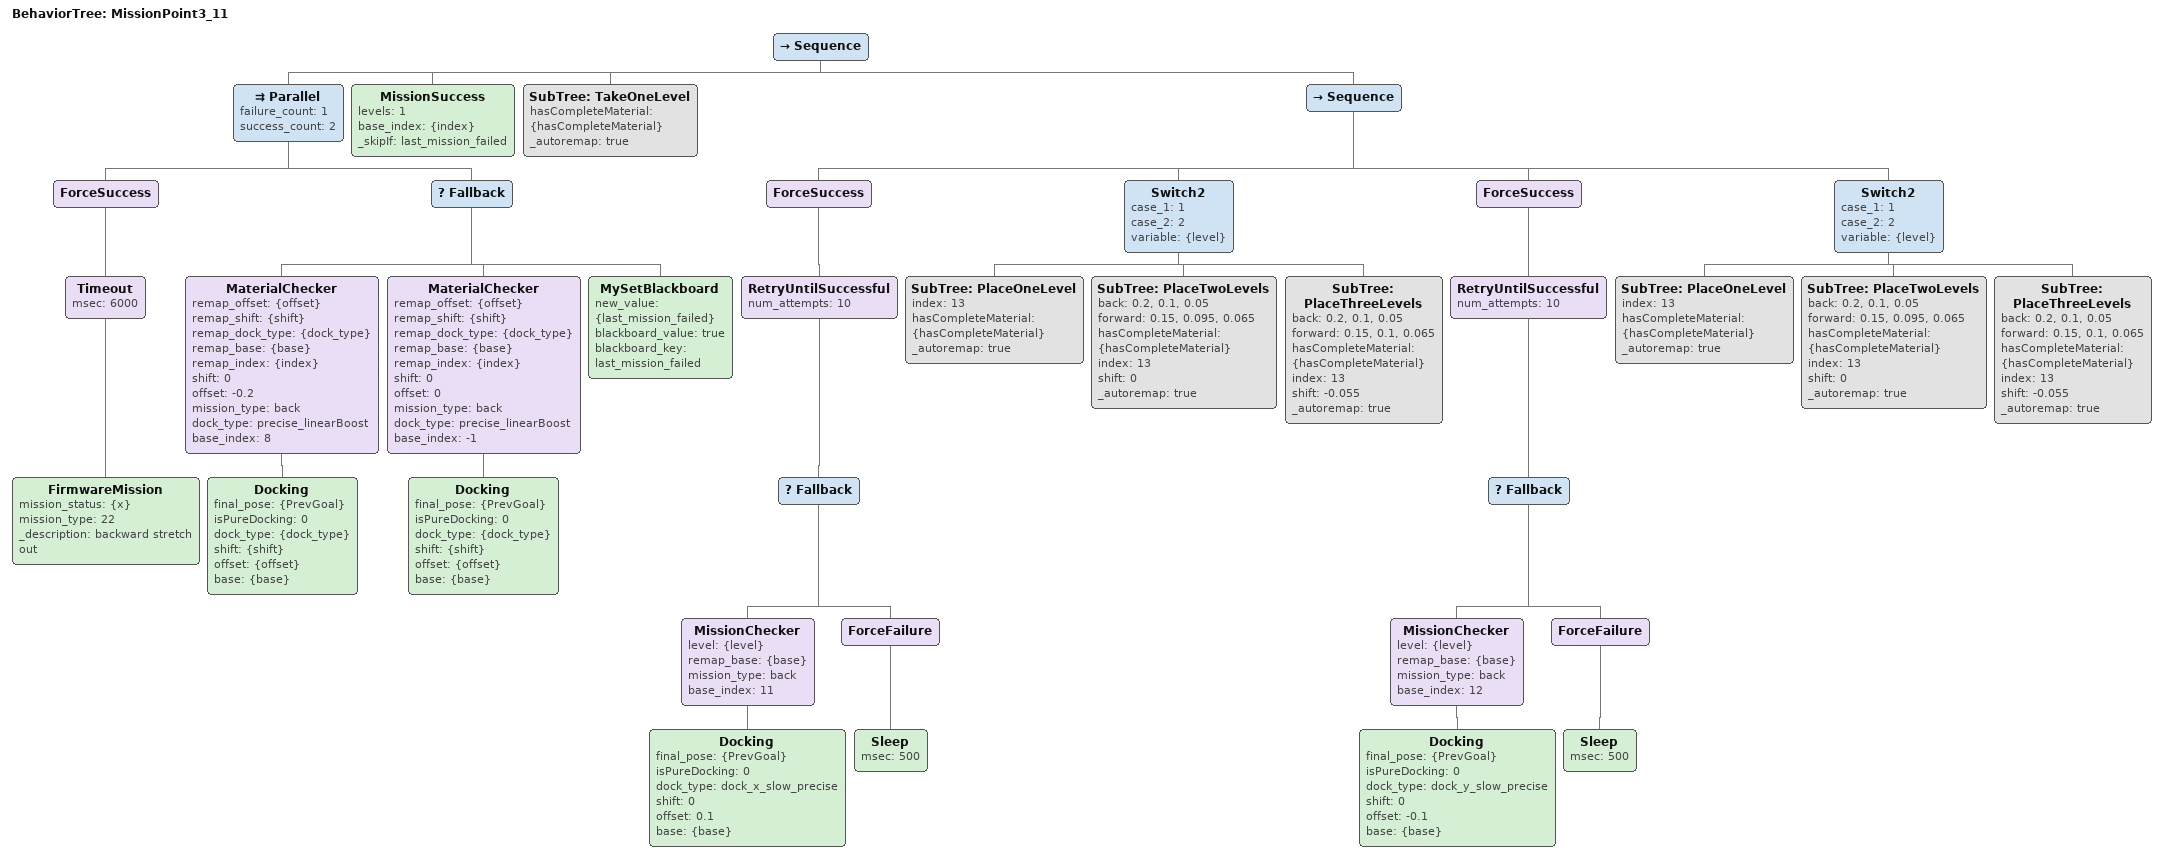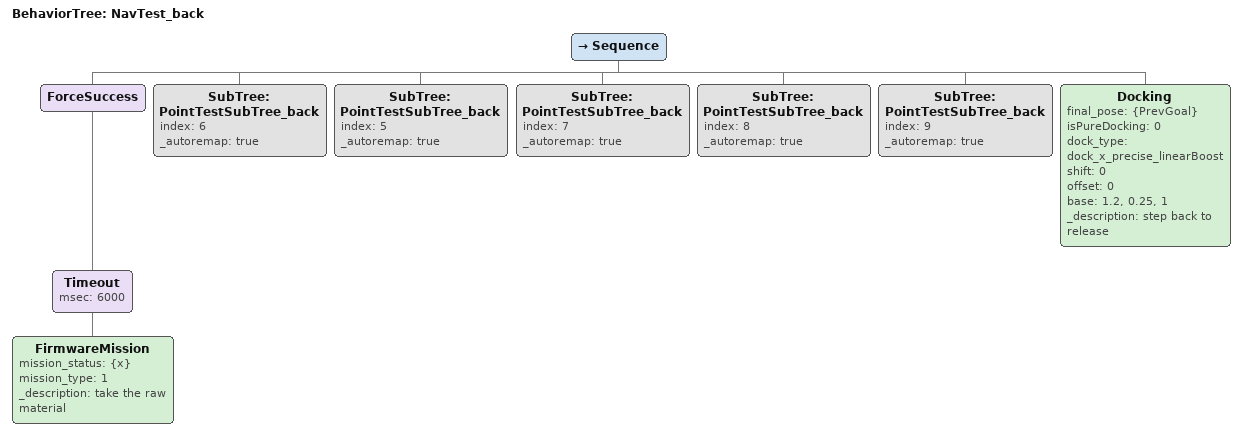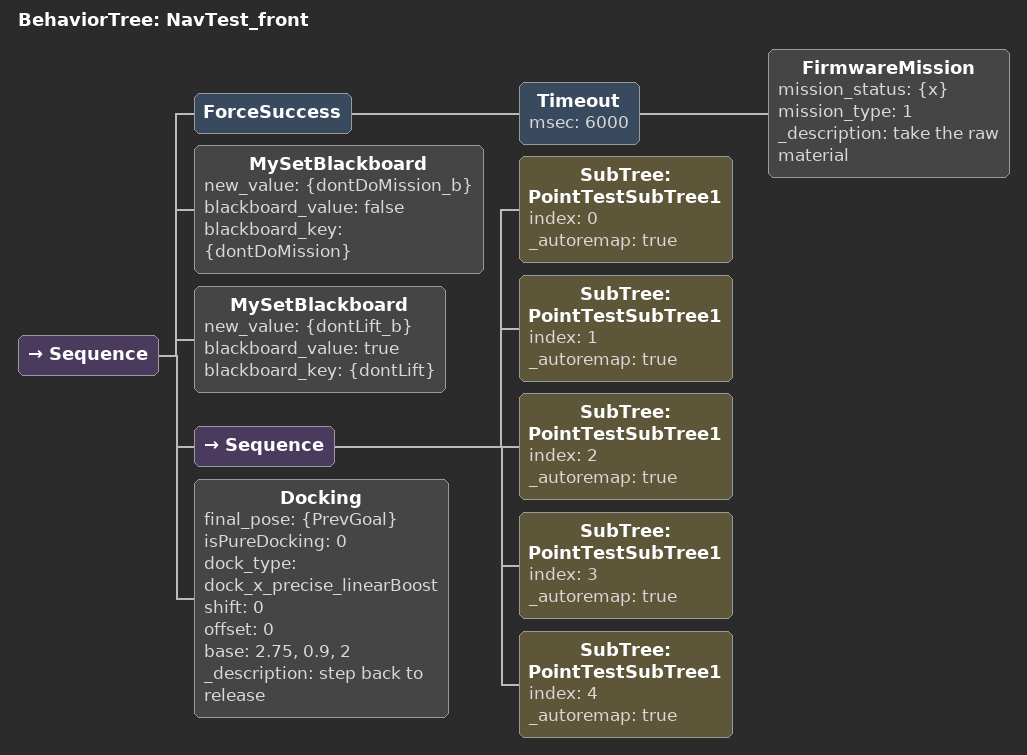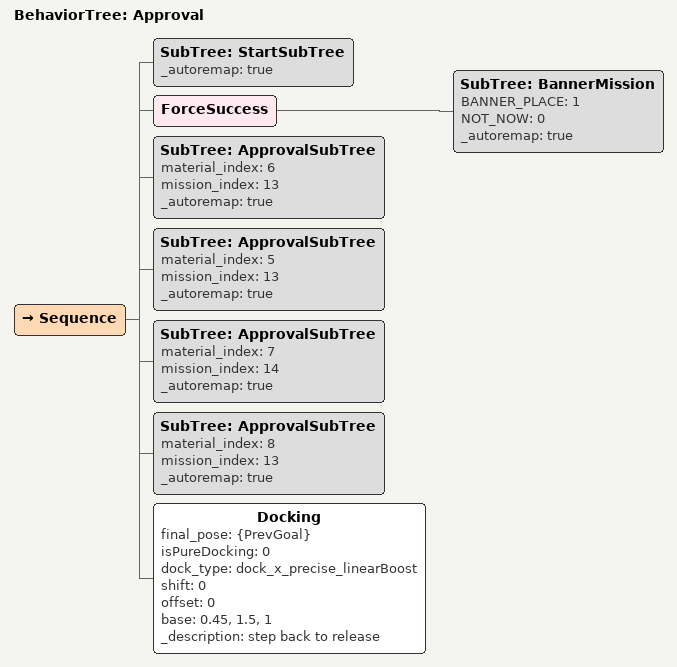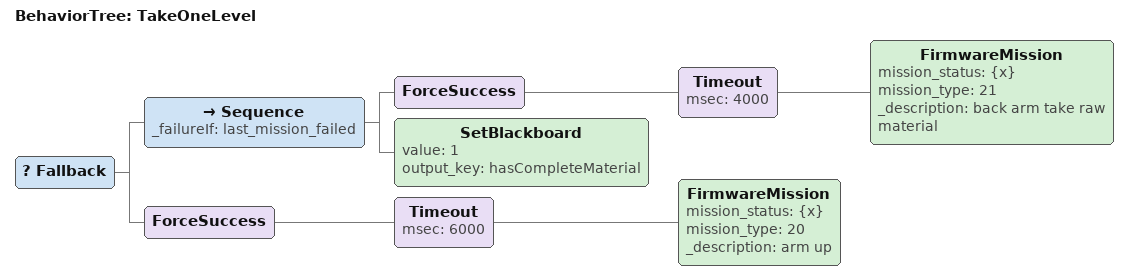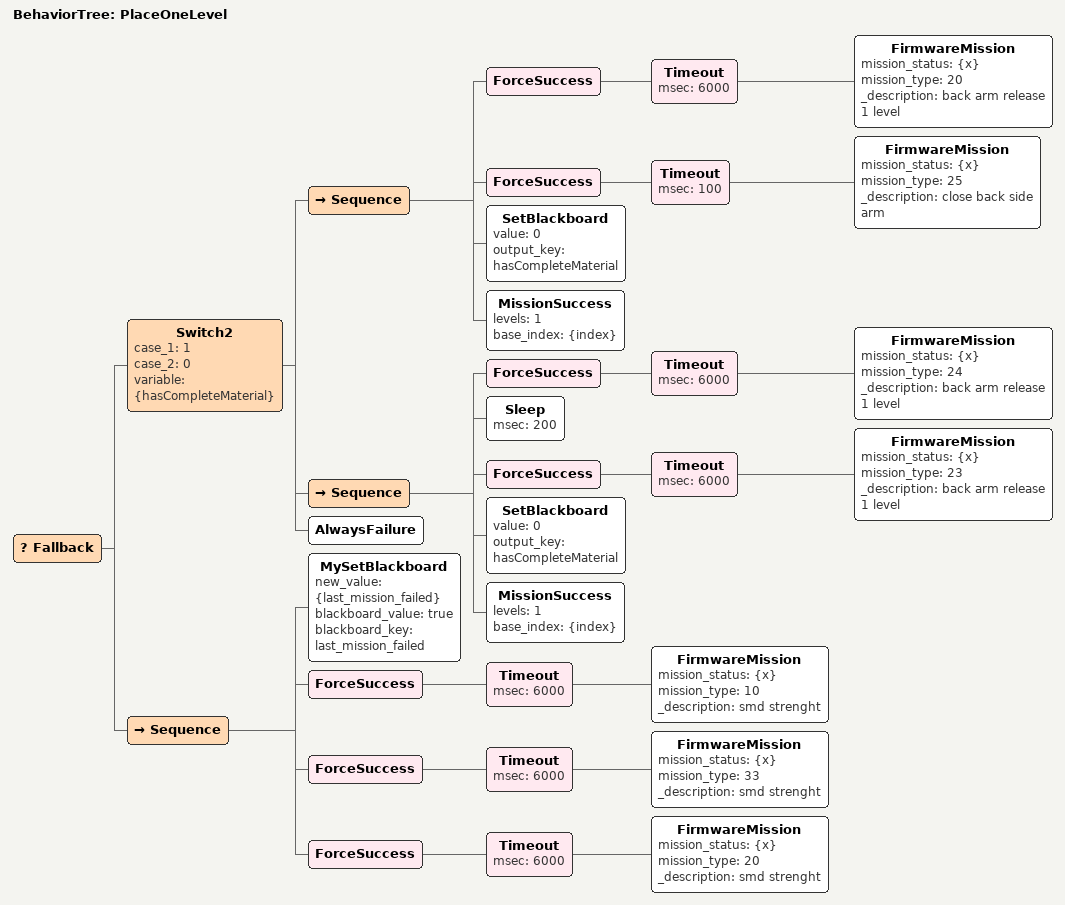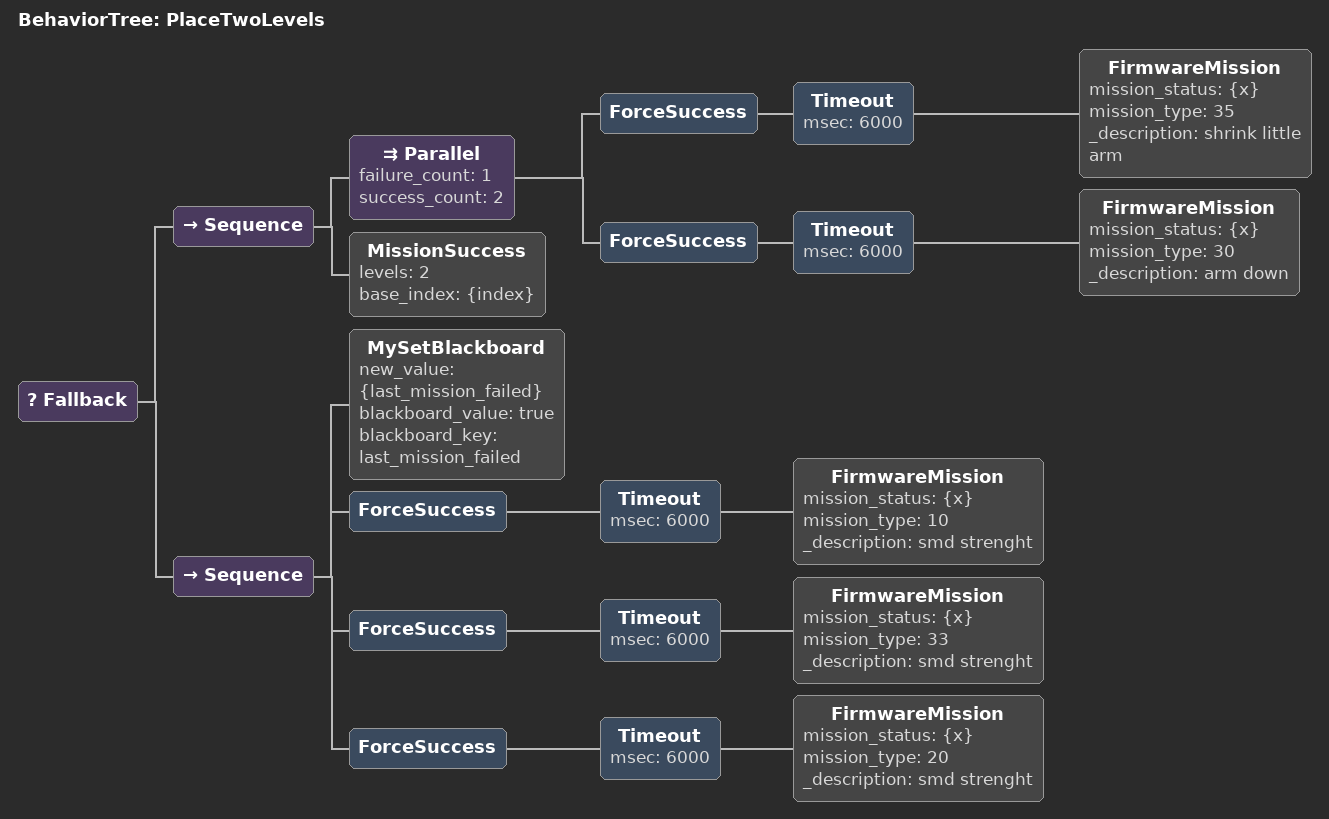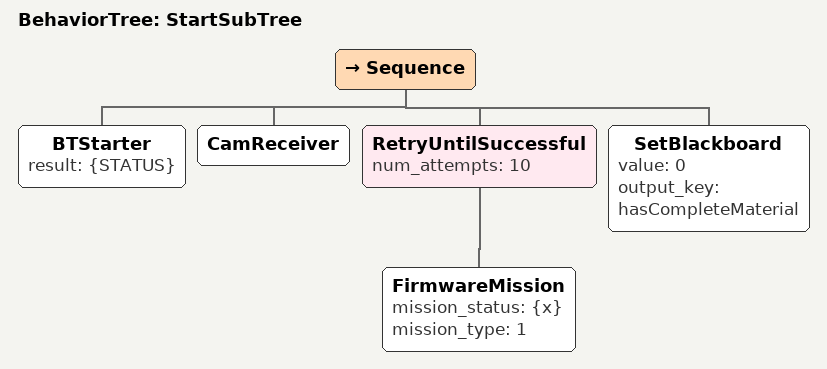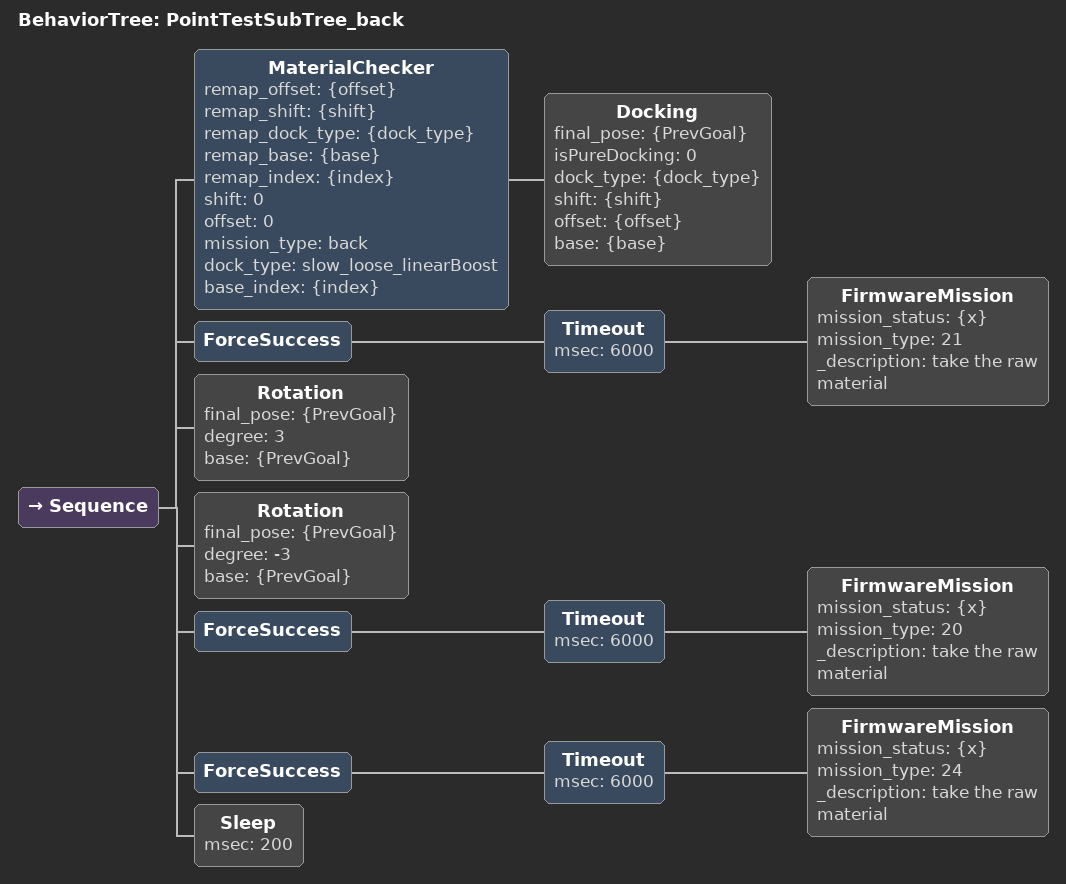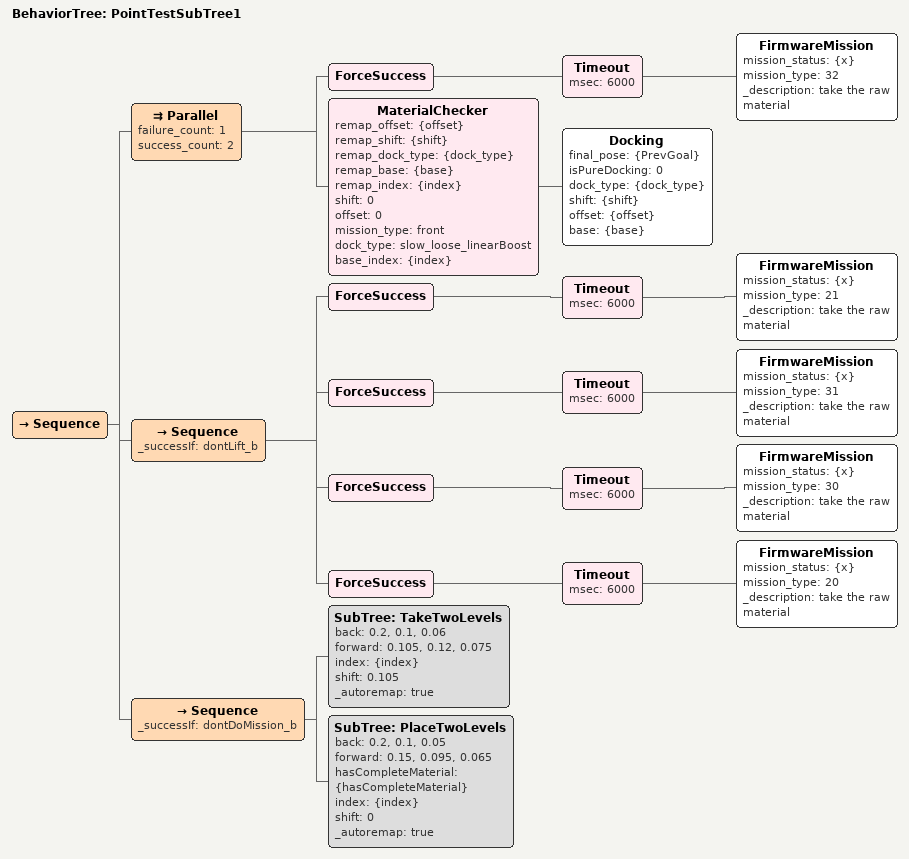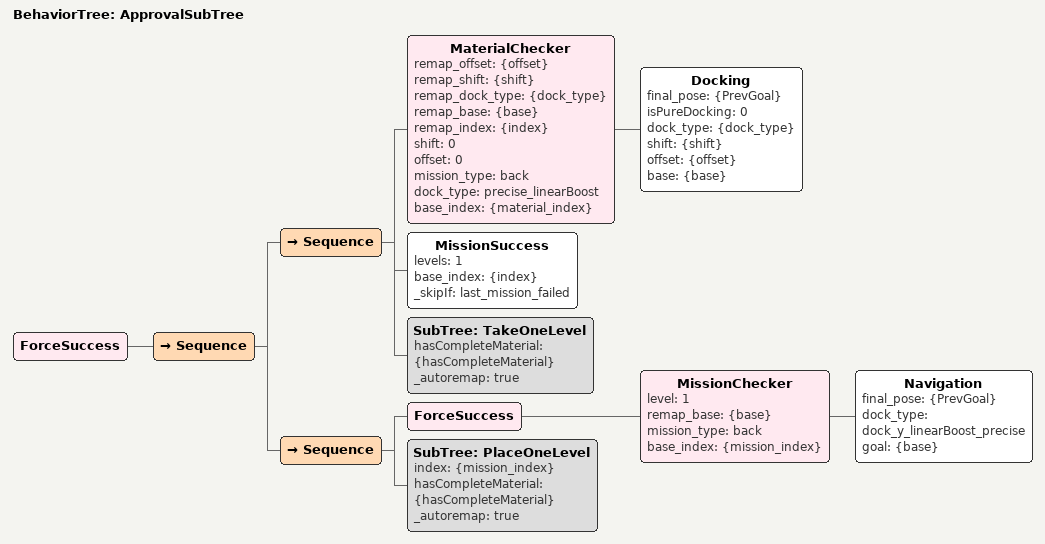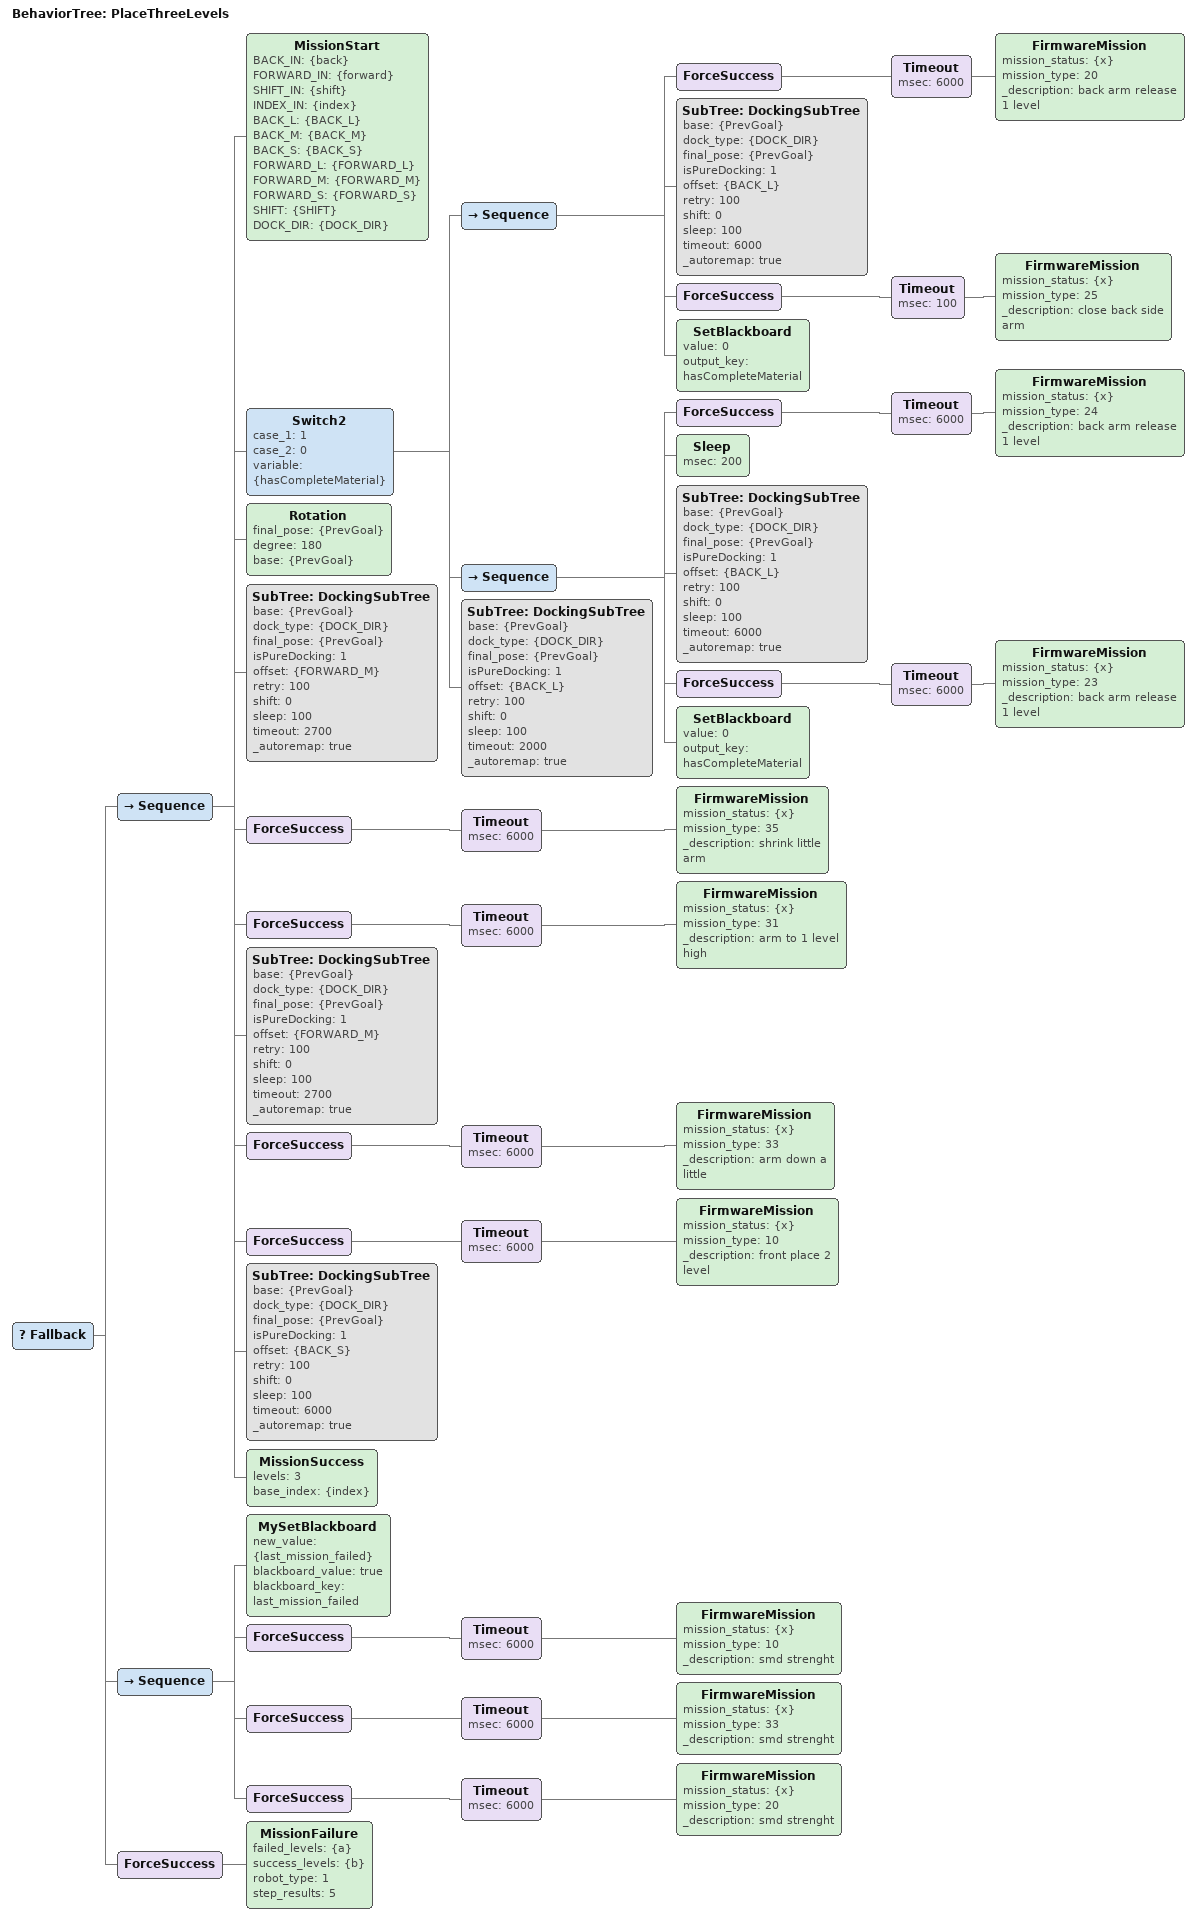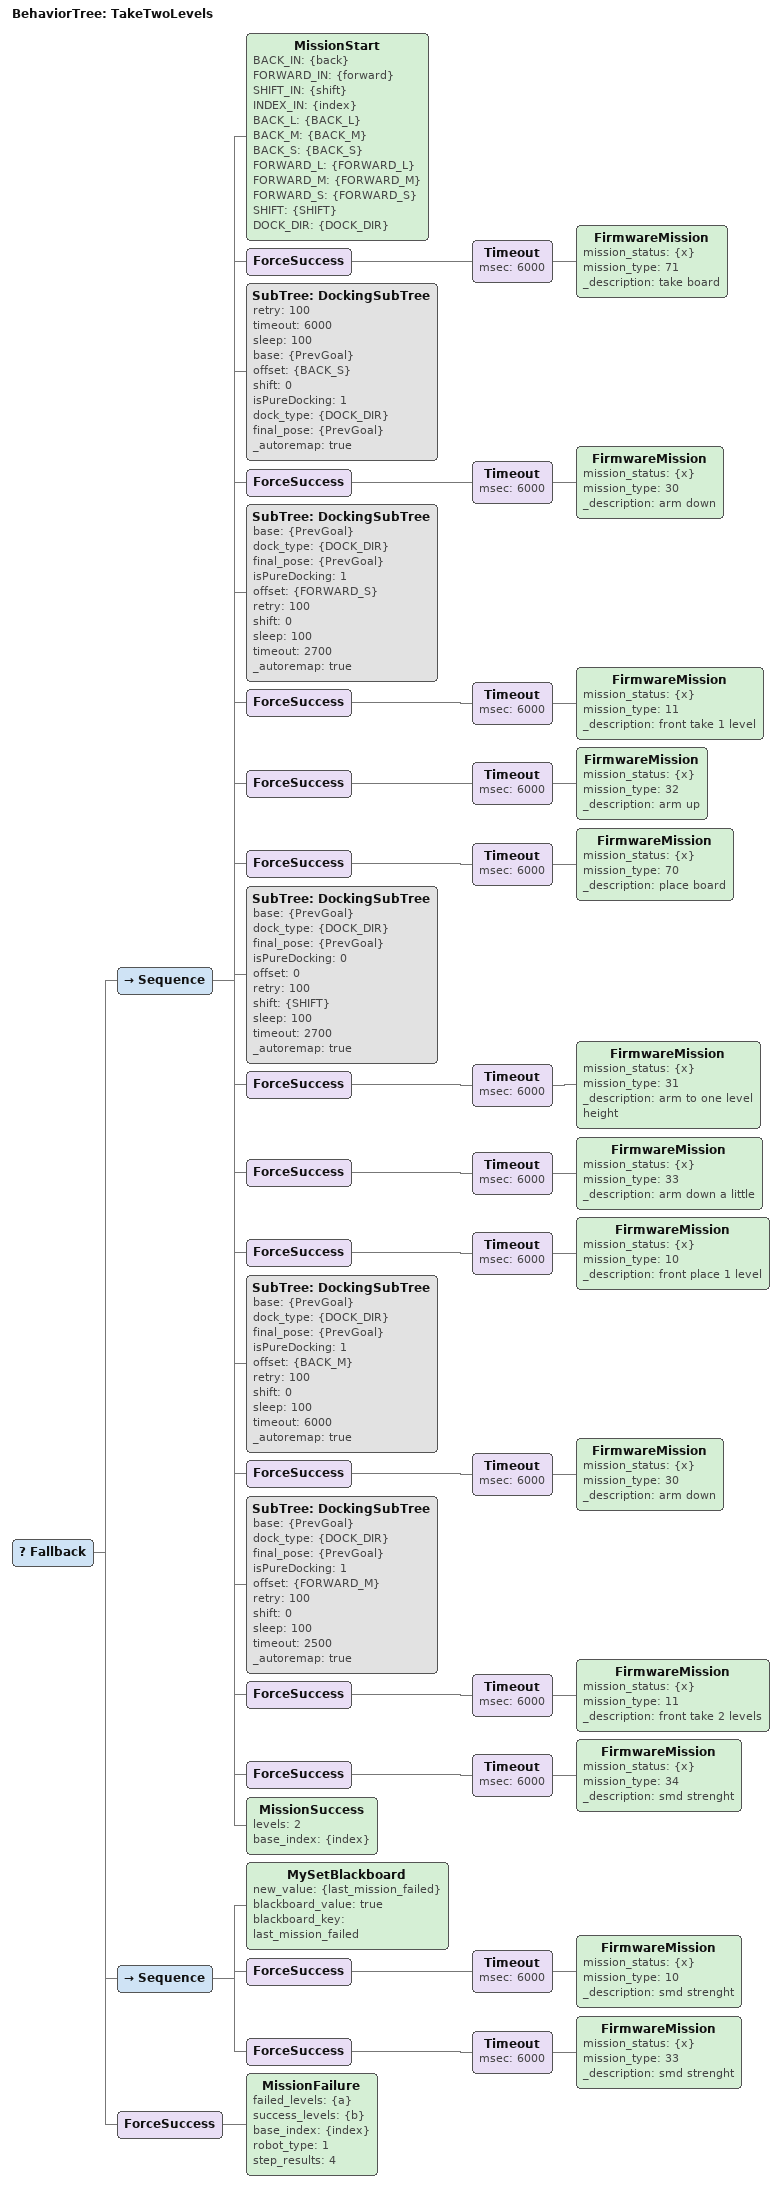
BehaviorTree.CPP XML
<BehaviorTree ID="MissionPoint3_11">
  <Sequence>
    <Parallel failure_count="1" success_count="2">
      <ForceSuccess>
        <Timeout msec="6000">
          <FirmwareMission mission_status="{x}" mission_type="22" _description="backward stretch out"/>
        </Timeout>
      </ForceSuccess>
      <Fallback>
        <MaterialChecker remap_offset="{offset}" remap_shift="{shift}" remap_dock_type="{dock_type}" remap_base="{base}" remap_index="{index}" shift="0" offset="-0.2" mission_type="back" dock_type="precise_linearBoost" base_index="8">
          <Docking final_pose="{PrevGoal}" isPureDocking="0" dock_type="{dock_type}" shift="{shift}" offset="{offset}" base="{base}"/>
        </MaterialChecker>
        <MaterialChecker remap_offset="{offset}" remap_shift="{shift}" remap_dock_type="{dock_type}" remap_base="{base}" remap_index="{index}" shift="0" offset="0" mission_type="back" dock_type="precise_linearBoost" base_index="-1">
          <Docking final_pose="{PrevGoal}" isPureDocking="0" dock_type="{dock_type}" shift="{shift}" offset="{offset}" base="{base}"/>
        </MaterialChecker>
        <MySetBlackboard new_value="{last_mission_failed}" blackboard_value="true" blackboard_key="last_mission_failed"/>
      </Fallback>
    </Parallel>
    <MissionSuccess levels="1" base_index="{index}" _skipIf="last_mission_failed"/>
    <SubTree ID="TakeOneLevel" hasCompleteMaterial="{hasCompleteMaterial}" _autoremap="true"/>
    <Sequence>
      <ForceSuccess>
        <RetryUntilSuccessful num_attempts="10">
          <Fallback>
            <MissionChecker level="{level}" remap_base="{base}" mission_type="back" base_index="11">
              <Docking final_pose="{PrevGoal}" isPureDocking="0" dock_type="dock_x_slow_precise" shift="0" offset="0.1" base="{base}"/>
            </MissionChecker>
            <ForceFailure>
              <Sleep msec="500"/>
            </ForceFailure>
          </Fallback>
        </RetryUntilSuccessful>
      </ForceSuccess>
      <Switch2 case_1="1" case_2="2" variable="{level}">
        <SubTree ID="PlaceOneLevel" index="13" hasCompleteMaterial="{hasCompleteMaterial}" _autoremap="true"/>
        <SubTree ID="PlaceTwoLevels" back="0.2, 0.1, 0.05" forward="0.15, 0.095, 0.065" hasCompleteMaterial="{hasCompleteMaterial}" index="13" shift="0" _autoremap="true"/>
        <SubTree ID="PlaceThreeLevels" back="0.2, 0.1, 0.05" forward="0.15, 0.1, 0.065" hasCompleteMaterial="{hasCompleteMaterial}" index="13" shift="-0.055" _autoremap="true"/>
      </Switch2>
      <ForceSuccess>
        <RetryUntilSuccessful num_attempts="10">
          <Fallback>
            <MissionChecker level="{level}" remap_base="{base}" mission_type="back" base_index="12">
              <Docking final_pose="{PrevGoal}" isPureDocking="0" dock_type="dock_y_slow_precise" shift="0" offset="-0.1" base="{base}"/>
            </MissionChecker>
            <ForceFailure>
              <Sleep msec="500"/>
            </ForceFailure>
          </Fallback>
        </RetryUntilSuccessful>
      </ForceSuccess>
      <Switch2 case_1="1" case_2="2" variable="{level}">
        <SubTree ID="PlaceOneLevel" index="13" hasCompleteMaterial="{hasCompleteMaterial}" _autoremap="true"/>
        <SubTree ID="PlaceTwoLevels" back="0.2, 0.1, 0.05" forward="0.15, 0.095, 0.065" hasCompleteMaterial="{hasCompleteMaterial}" index="13" shift="0" _autoremap="true"/>
        <SubTree ID="PlaceThreeLevels" back="0.2, 0.1, 0.05" forward="0.15, 0.1, 0.065" hasCompleteMaterial="{hasCompleteMaterial}" index="13" shift="-0.055" _autoremap="true"/>
      </Switch2>
    </Sequence>
  </Sequence>
</BehaviorTree>

<BehaviorTree ID="NavTest_back">
  <Sequence>
    <ForceSuccess>
      <Timeout msec="6000">
        <FirmwareMission mission_status="{x}" mission_type="1" _description="take the raw material"/>
      </Timeout>
    </ForceSuccess> -->
    <SubTree ID="PointTestSubTree_back" index="6" _autoremap="true"/>
    <SubTree ID="PointTestSubTree_back" index="5" _autoremap="true"/>
    <SubTree ID="PointTestSubTree_back" index="7" _autoremap="true"/>
    <SubTree ID="PointTestSubTree_back" index="8" _autoremap="true"/>
    <SubTree ID="PointTestSubTree_back" index="9" _autoremap="true"/>
    <Docking final_pose="{PrevGoal}" isPureDocking="0" dock_type="dock_x_precise_linearBoost" shift="0" offset="0" base="1.2, 0.25, 1" _description="step back to release"/>
  </Sequence>
</BehaviorTree>

<BehaviorTree ID="NavTest_front">
  <Sequence>
    <ForceSuccess>
      <Timeout msec="6000">
        <FirmwareMission mission_status="{x}" mission_type="1" _description="take the raw material"/>
      </Timeout>
    </ForceSuccess>
    <MySetBlackboard new_value="{dontDoMission_b}" blackboard_value="false" blackboard_key="{dontDoMission}"/>
    <MySetBlackboard new_value="{dontLift_b}" blackboard_value="true" blackboard_key="{dontLift}"/>
    <Sequence>
      <SubTree ID="PointTestSubTree1" index="0" _autoremap="true"/>
      <SubTree ID="PointTestSubTree1" index="1" _autoremap="true"/>
      <SubTree ID="PointTestSubTree1" index="2" _autoremap="true"/>
      <SubTree ID="PointTestSubTree1" index="3" _autoremap="true"/>
      <SubTree ID="PointTestSubTree1" index="4" _autoremap="true"/>
    </Sequence>
    <Docking final_pose="{PrevGoal}" isPureDocking="0" dock_type="dock_x_precise_linearBoost" shift="0" offset="0" base="2.75, 0.9, 2" _description="step back to release"/>
  </Sequence>
</BehaviorTree>

<BehaviorTree ID="Approval">
  <Sequence>
    <SubTree ID="StartSubTree" _autoremap="true"/>
    <ForceSuccess>
      <SubTree ID="BannerMission" BANNER_PLACE="1" NOT_NOW="0" _autoremap="true"/>
    </ForceSuccess>
    <SubTree ID="ApprovalSubTree" material_index="6" mission_index="13" _autoremap="true"/>
    <SubTree ID="ApprovalSubTree" material_index="5" mission_index="13" _autoremap="true"/>
    <SubTree ID="ApprovalSubTree" material_index="7" mission_index="14" _autoremap="true"/>
    <SubTree ID="ApprovalSubTree" material_index="8" mission_index="13" _autoremap="true"/>
    <Docking final_pose="{PrevGoal}" isPureDocking="0" dock_type="dock_x_precise_linearBoost" shift="0" offset="0" base="0.45, 1.5, 1" _description="step back to release"/>
  </Sequence>
</BehaviorTree>

<BehaviorTree ID="TakeOneLevel">
  <Fallback>
    <Sequence _failureIf="last_mission_failed">
      <ForceSuccess>
        <Timeout msec="4000">
          <FirmwareMission mission_status="{x}" mission_type="21" _description="back arm take raw material"/>
        </Timeout>
      </ForceSuccess>
      <SetBlackboard value="1" output_key="hasCompleteMaterial"/>
    </Sequence>
    <ForceSuccess>
      <Timeout msec="6000">
        <FirmwareMission mission_status="{x}" mission_type="20" _description="arm up"/>
      </Timeout>
    </ForceSuccess>
  </Fallback>
</BehaviorTree>

<BehaviorTree ID="PlaceOneLevel">
  <Fallback>
    <Switch2 case_1="1" case_2="0" variable="{hasCompleteMaterial}">
      <Sequence>
        <ForceSuccess>
          <Timeout msec="6000">
            <FirmwareMission mission_status="{x}" mission_type="20" _description="back arm release 1 level"/>
          </Timeout>
        </ForceSuccess>
        <ForceSuccess>
          <Timeout msec="100">
            <FirmwareMission mission_status="{x}" mission_type="25" _description="close back side arm"/>
          </Timeout>
        </ForceSuccess>
        <SetBlackboard value="0" output_key="hasCompleteMaterial"/>
        <MissionSuccess levels="1" base_index="{index}"/>
      </Sequence>
      <Sequence>
        <ForceSuccess>
          <Timeout msec="6000">
            <FirmwareMission mission_status="{x}" mission_type="24" _description="back arm release 1 level"/>
          </Timeout>
        </ForceSuccess>
        <Sleep msec="200"/>
        <ForceSuccess>
          <Timeout msec="6000">
            <FirmwareMission mission_status="{x}" mission_type="23" _description="back arm release 1 level"/>
          </Timeout>
        </ForceSuccess>
        <SetBlackboard value="0" output_key="hasCompleteMaterial"/>
        <MissionSuccess levels="1" base_index="{index}"/>
      </Sequence>
      <AlwaysFailure/>
    </Switch2>
    <Sequence>
      <MySetBlackboard new_value="{last_mission_failed}" blackboard_value="true" blackboard_key="last_mission_failed"/>
      <ForceSuccess>
        <Timeout msec="6000">
          <FirmwareMission mission_status="{x}" mission_type="10" _description="smd strenght"/>
        </Timeout>
      </ForceSuccess>
      <ForceSuccess>
        <Timeout msec="6000">
          <FirmwareMission mission_status="{x}" mission_type="33" _description="smd strenght"/>
        </Timeout>
      </ForceSuccess>
      <ForceSuccess>
        <Timeout msec="6000">
          <FirmwareMission mission_status="{x}" mission_type="20" _description="smd strenght"/>
        </Timeout>
      </ForceSuccess>
    </Sequence>
  </Fallback>
</BehaviorTree>

<BehaviorTree ID="PlaceTwoLevels">
  <Fallback>
    <Sequence>
      <Parallel failure_count="1" success_count="2">
        <ForceSuccess>
          <Timeout msec="6000">
            <FirmwareMission mission_status="{x}" mission_type="35" _description="shrink little arm"/>
          </Timeout>
        </ForceSuccess>
        <ForceSuccess>
          <Timeout msec="6000">
            <FirmwareMission mission_status="{x}" mission_type="30" _description="arm down"/>
          </Timeout>
        </ForceSuccess>
      </Parallel>
      <MissionSuccess levels="2" base_index="{index}"/>
    </Sequence>
    <Sequence>
      <MySetBlackboard new_value="{last_mission_failed}" blackboard_value="true" blackboard_key="last_mission_failed"/>
      <ForceSuccess>
        <Timeout msec="6000">
          <FirmwareMission mission_status="{x}" mission_type="10" _description="smd strenght"/>
        </Timeout>
      </ForceSuccess>
      <ForceSuccess>
        <Timeout msec="6000">
          <FirmwareMission mission_status="{x}" mission_type="33" _description="smd strenght"/>
        </Timeout>
      </ForceSuccess>
      <ForceSuccess>
        <Timeout msec="6000">
          <FirmwareMission mission_status="{x}" mission_type="20" _description="smd strenght"/>
        </Timeout>
      </ForceSuccess>
    </Sequence>
  </Fallback>
</BehaviorTree>

<BehaviorTree ID="StartSubTree">
  <Sequence>
    <BTStarter result="{STATUS}"/>
    <CamReceiver/>
    <RetryUntilSuccessful num_attempts="10">
      <FirmwareMission mission_status="{x}" mission_type="1"/>
    </RetryUntilSuccessful>
    <SetBlackboard value="0" output_key="hasCompleteMaterial"/>
  </Sequence>
</BehaviorTree>

<BehaviorTree ID="PointTestSubTree_back">
  <Sequence>
    <MaterialChecker remap_offset="{offset}" remap_shift="{shift}" remap_dock_type="{dock_type}" remap_base="{base}" remap_index="{index}" shift="0" offset="0" mission_type="back" dock_type="slow_loose_linearBoost" base_index="{index}">
      <Docking final_pose="{PrevGoal}" isPureDocking="0" dock_type="{dock_type}" shift="{shift}" offset="{offset}" base="{base}"/>
    </MaterialChecker>
    <ForceSuccess>
      <Timeout msec="6000">
        <FirmwareMission mission_status="{x}" mission_type="21" _description="take the raw material"/>
      </Timeout>
    </ForceSuccess>
    <Rotation final_pose="{PrevGoal}" degree="3" base="{PrevGoal}"/>
    <Rotation final_pose="{PrevGoal}" degree="-3" base="{PrevGoal}"/>
    <ForceSuccess>
      <Timeout msec="6000">
        <FirmwareMission mission_status="{x}" mission_type="20" _description="take the raw material"/>
      </Timeout>
    </ForceSuccess>
    <ForceSuccess>
      <Timeout msec="6000">
        <FirmwareMission mission_status="{x}" mission_type="24" _description="take the raw material"/>
      </Timeout>
    </ForceSuccess>
    <Sleep msec="200"/>
  </Sequence>
</BehaviorTree>

<BehaviorTree ID="PointTestSubTree1">
  <Sequence>
    <Parallel failure_count="1" success_count="2">
      <ForceSuccess>
        <Timeout msec="6000">
          <FirmwareMission mission_status="{x}" mission_type="32" _description="take the raw material"/>
        </Timeout>
      </ForceSuccess>
      <MaterialChecker remap_offset="{offset}" remap_shift="{shift}" remap_dock_type="{dock_type}" remap_base="{base}" remap_index="{index}" shift="0" offset="0" mission_type="front" dock_type="slow_loose_linearBoost" base_index="{index}">
        <Docking final_pose="{PrevGoal}" isPureDocking="0" dock_type="{dock_type}" shift="{shift}" offset="{offset}" base="{base}"/>
      </MaterialChecker>
    </Parallel>
    <Sequence _successIf="dontLift_b">
      <ForceSuccess>
        <Timeout msec="6000">
          <FirmwareMission mission_status="{x}" mission_type="21" _description="take the raw material"/>
        </Timeout>
      </ForceSuccess>
      <ForceSuccess>
        <Timeout msec="6000">
          <FirmwareMission mission_status="{x}" mission_type="31" _description="take the raw material"/>
        </Timeout>
      </ForceSuccess>
      <ForceSuccess>
        <Timeout msec="6000">
          <FirmwareMission mission_status="{x}" mission_type="30" _description="take the raw material"/>
        </Timeout>
      </ForceSuccess>
      <ForceSuccess>
        <Timeout msec="6000">
          <FirmwareMission mission_status="{x}" mission_type="20" _description="take the raw material"/>
        </Timeout>
      </ForceSuccess>
    </Sequence>
    <Sequence _successIf="dontDoMission_b">
      <SubTree ID="TakeTwoLevels" back="0.2, 0.1, 0.06" forward="0.105, 0.12, 0.075" index="{index}" shift="0.105" _autoremap="true"/>
      <SubTree ID="PlaceTwoLevels" back="0.2, 0.1, 0.05" forward="0.15, 0.095, 0.065" hasCompleteMaterial="{hasCompleteMaterial}" index="{index}" shift="0" _autoremap="true"/>
    </Sequence>
  </Sequence>
</BehaviorTree>

<BehaviorTree ID="ApprovalSubTree">
  <ForceSuccess>
    <Sequence>
      <Sequence>
        <MaterialChecker remap_offset="{offset}" remap_shift="{shift}" remap_dock_type="{dock_type}" remap_base="{base}" remap_index="{index}" shift="0" offset="0" mission_type="back" dock_type="precise_linearBoost" base_index="{material_index}">
          <Docking final_pose="{PrevGoal}" isPureDocking="0" dock_type="{dock_type}" shift="{shift}" offset="{offset}" base="{base}"/>
        </MaterialChecker>
        <MissionSuccess levels="1" base_index="{index}" _skipIf="last_mission_failed"/>
        <SubTree ID="TakeOneLevel" hasCompleteMaterial="{hasCompleteMaterial}" _autoremap="true"/>
      </Sequence>
      <Sequence>
        <ForceSuccess>
          <MissionChecker level="1" remap_base="{base}" mission_type="back" base_index="{mission_index}">
            <Navigation final_pose="{PrevGoal}" dock_type="dock_y_linearBoost_precise" goal="{base}"/>
          </MissionChecker>
        </ForceSuccess>
        <SubTree ID="PlaceOneLevel" index="{mission_index}" hasCompleteMaterial="{hasCompleteMaterial}" _autoremap="true"/>
      </Sequence>
    </Sequence>
  </ForceSuccess>
</BehaviorTree>

<BehaviorTree ID="PlaceThreeLevels">
  <Fallback>
    <Sequence>
      <MissionStart BACK_IN="{back}" FORWARD_IN="{forward}" SHIFT_IN="{shift}" INDEX_IN="{index}" BACK_L="{BACK_L}" BACK_M="{BACK_M}" BACK_S="{BACK_S}" FORWARD_L="{FORWARD_L}" FORWARD_M="{FORWARD_M}" FORWARD_S="{FORWARD_S}" SHIFT="{SHIFT}" DOCK_DIR="{DOCK_DIR}"/>
      <Switch2 case_1="1" case_2="0" variable="{hasCompleteMaterial}">
        <Sequence>
          <ForceSuccess>
            <Timeout msec="6000">
              <FirmwareMission mission_status="{x}" mission_type="20" _description="back arm release 1 level"/>
            </Timeout>
          </ForceSuccess>
          <SubTree ID="DockingSubTree" base="{PrevGoal}" dock_type="{DOCK_DIR}" final_pose="{PrevGoal}" isPureDocking="1" offset="{BACK_L}" retry="100" shift="0" sleep="100" timeout="6000" _autoremap="true"/>
          <ForceSuccess>
            <Timeout msec="100">
              <FirmwareMission mission_status="{x}" mission_type="25" _description="close back side arm"/>
            </Timeout>
          </ForceSuccess>
          <SetBlackboard value="0" output_key="hasCompleteMaterial"/>
        </Sequence>
        <Sequence>
          <ForceSuccess>
            <Timeout msec="6000">
              <FirmwareMission mission_status="{x}" mission_type="24" _description="back arm release 1 level"/>
            </Timeout>
          </ForceSuccess>
          <Sleep msec="200"/>
          <SubTree ID="DockingSubTree" base="{PrevGoal}" dock_type="{DOCK_DIR}" final_pose="{PrevGoal}" isPureDocking="1" offset="{BACK_L}" retry="100" shift="0" sleep="100" timeout="6000" _autoremap="true"/>
          <ForceSuccess>
            <Timeout msec="6000">
              <FirmwareMission mission_status="{x}" mission_type="23" _description="back arm release 1 level"/>
            </Timeout>
          </ForceSuccess>
          <SetBlackboard value="0" output_key="hasCompleteMaterial"/>
        </Sequence>
        <SubTree ID="DockingSubTree" base="{PrevGoal}" dock_type="{DOCK_DIR}" final_pose="{PrevGoal}" isPureDocking="1" offset="{BACK_L}" retry="100" shift="0" sleep="100" timeout="2000" _autoremap="true"/>
      </Switch2>
      <Rotation final_pose="{PrevGoal}" degree="180" base="{PrevGoal}"/>
      <SubTree ID="DockingSubTree" base="{PrevGoal}" dock_type="{DOCK_DIR}" final_pose="{PrevGoal}" isPureDocking="1" offset="{FORWARD_M}" retry="100" shift="0" sleep="100" timeout="2700" _autoremap="true"/>
      <ForceSuccess>
        <Timeout msec="6000">
          <FirmwareMission mission_status="{x}" mission_type="35" _description="shrink little arm"/>
        </Timeout>
      </ForceSuccess>
      <ForceSuccess>
        <Timeout msec="6000">
          <FirmwareMission mission_status="{x}" mission_type="31" _description="arm to 1 level high"/>
        </Timeout>
      </ForceSuccess>
      <SubTree ID="DockingSubTree" base="{PrevGoal}" dock_type="{DOCK_DIR}" final_pose="{PrevGoal}" isPureDocking="1" offset="{FORWARD_M}" retry="100" shift="0" sleep="100" timeout="2700" _autoremap="true"/>
      <ForceSuccess>
        <Timeout msec="6000">
          <FirmwareMission mission_status="{x}" mission_type="33" _description="arm down a little"/>
        </Timeout>
      </ForceSuccess>
      <ForceSuccess>
        <Timeout msec="6000">
          <FirmwareMission mission_status="{x}" mission_type="10" _description="front place 2 level"/>
        </Timeout>
      </ForceSuccess>
      <SubTree ID="DockingSubTree" base="{PrevGoal}" dock_type="{DOCK_DIR}" final_pose="{PrevGoal}" isPureDocking="1" offset="{BACK_S}" retry="100" shift="0" sleep="100" timeout="6000" _autoremap="true"/>
      <MissionSuccess levels="3" base_index="{index}"/>
    </Sequence>
    <Sequence>
      <MySetBlackboard new_value="{last_mission_failed}" blackboard_value="true" blackboard_key="last_mission_failed"/>
      <ForceSuccess>
        <Timeout msec="6000">
          <FirmwareMission mission_status="{x}" mission_type="10" _description="smd strenght"/>
        </Timeout>
      </ForceSuccess>
      <ForceSuccess>
        <Timeout msec="6000">
          <FirmwareMission mission_status="{x}" mission_type="33" _description="smd strenght"/>
        </Timeout>
      </ForceSuccess>
      <ForceSuccess>
        <Timeout msec="6000">
          <FirmwareMission mission_status="{x}" mission_type="20" _description="smd strenght"/>
        </Timeout>
      </ForceSuccess>
    </Sequence>
    <ForceSuccess>
      <MissionFailure failed_levels="{a}" success_levels="{b}" robot_type="1" step_results="5"/>
    </ForceSuccess>
  </Fallback>
</BehaviorTree>

<BehaviorTree ID="TakeTwoLevels">
  <Fallback>
    <Sequence>
      <MissionStart BACK_IN="{back}" FORWARD_IN="{forward}" SHIFT_IN="{shift}" INDEX_IN="{index}" BACK_L="{BACK_L}" BACK_M="{BACK_M}" BACK_S="{BACK_S}" FORWARD_L="{FORWARD_L}" FORWARD_M="{FORWARD_M}" FORWARD_S="{FORWARD_S}" SHIFT="{SHIFT}" DOCK_DIR="{DOCK_DIR}"/>
      <ForceSuccess>
        <Timeout msec="6000">
          <FirmwareMission mission_status="{x}" mission_type="71" _description="take board"/>
        </Timeout>
      </ForceSuccess>
      <SubTree ID="DockingSubTree" retry="100" timeout="6000" sleep="100" base="{PrevGoal}" offset="{BACK_S}" shift="0" isPureDocking="1" dock_type="{DOCK_DIR}" final_pose="{PrevGoal}" _autoremap="true"/>
      <ForceSuccess>
        <Timeout msec="6000">
          <FirmwareMission mission_status="{x}" mission_type="30" _description="arm down"/>
        </Timeout>
      </ForceSuccess>
      <SubTree ID="DockingSubTree" base="{PrevGoal}" dock_type="{DOCK_DIR}" final_pose="{PrevGoal}" isPureDocking="1" offset="{FORWARD_S}" retry="100" shift="0" sleep="100" timeout="2700" _autoremap="true"/>
      <ForceSuccess>
        <Timeout msec="6000">
          <FirmwareMission mission_status="{x}" mission_type="11" _description="front take 1 level"/>
        </Timeout>
      </ForceSuccess>
      <ForceSuccess>
        <Timeout msec="6000">
          <FirmwareMission mission_status="{x}" mission_type="32" _description="arm up"/>
        </Timeout>
      </ForceSuccess>
      <ForceSuccess>
        <Timeout msec="6000">
          <FirmwareMission mission_status="{x}" mission_type="70" _description="place board"/>
        </Timeout>
      </ForceSuccess>
      <SubTree ID="DockingSubTree" base="{PrevGoal}" dock_type="{DOCK_DIR}" final_pose="{PrevGoal}" isPureDocking="0" offset="0" retry="100" shift="{SHIFT}" sleep="100" timeout="2700" _autoremap="true"/>
      <ForceSuccess>
        <Timeout msec="6000">
          <FirmwareMission mission_status="{x}" mission_type="31" _description="arm to one level height"/>
        </Timeout>
      </ForceSuccess>
      <ForceSuccess>
        <Timeout msec="6000">
          <FirmwareMission mission_status="{x}" mission_type="33" _description="arm down a little"/>
        </Timeout>
      </ForceSuccess>
      <ForceSuccess>
        <Timeout msec="6000">
          <FirmwareMission mission_status="{x}" mission_type="10" _description="front place 1 level"/>
        </Timeout>
      </ForceSuccess>
      <SubTree ID="DockingSubTree" base="{PrevGoal}" dock_type="{DOCK_DIR}" final_pose="{PrevGoal}" isPureDocking="1" offset="{BACK_M}" retry="100" shift="0" sleep="100" timeout="6000" _autoremap="true"/>
      <ForceSuccess>
        <Timeout msec="6000">
          <FirmwareMission mission_status="{x}" mission_type="30" _description="arm down"/>
        </Timeout>
      </ForceSuccess>
      <SubTree ID="DockingSubTree" base="{PrevGoal}" dock_type="{DOCK_DIR}" final_pose="{PrevGoal}" isPureDocking="1" offset="{FORWARD_M}" retry="100" shift="0" sleep="100" timeout="2500" _autoremap="true"/>
      <ForceSuccess>
        <Timeout msec="6000">
          <FirmwareMission mission_status="{x}" mission_type="11" _description="front take 2 levels"/>
        </Timeout>
      </ForceSuccess>
      <ForceSuccess>
        <Timeout msec="6000">
          <FirmwareMission mission_status="{x}" mission_type="34" _description="smd strenght"/>
        </Timeout>
      </ForceSuccess>
      <MissionSuccess levels="2" base_index="{index}"/>
    </Sequence>
    <Sequence>
      <MySetBlackboard new_value="{last_mission_failed}" blackboard_value="true" blackboard_key="last_mission_failed"/>
      <ForceSuccess>
        <Timeout msec="6000">
          <FirmwareMission mission_status="{x}" mission_type="10" _description="smd strenght"/>
        </Timeout>
      </ForceSuccess>
      <ForceSuccess>
        <Timeout msec="6000">
          <FirmwareMission mission_status="{x}" mission_type="33" _description="smd strenght"/>
        </Timeout>
      </ForceSuccess>
    </Sequence>
    <ForceSuccess>
      <MissionFailure failed_levels="{a}" success_levels="{b}" base_index="{index}" robot_type="1" step_results="4"/>
    </ForceSuccess>
  </Fallback>
</BehaviorTree>
